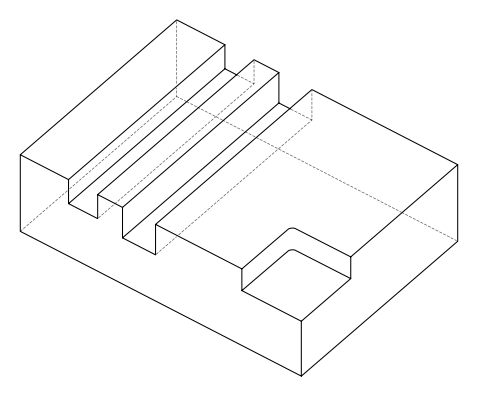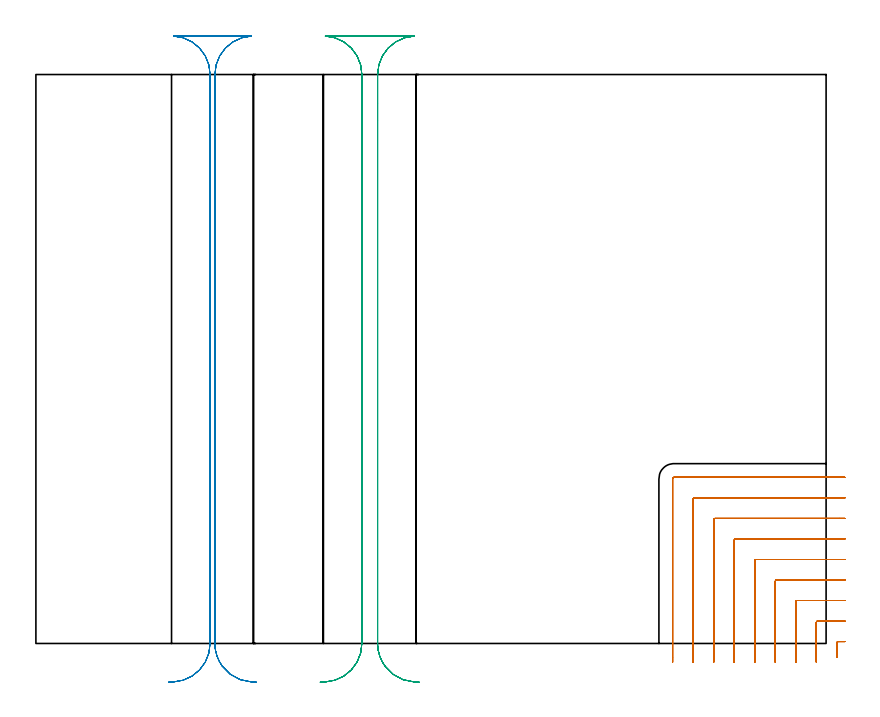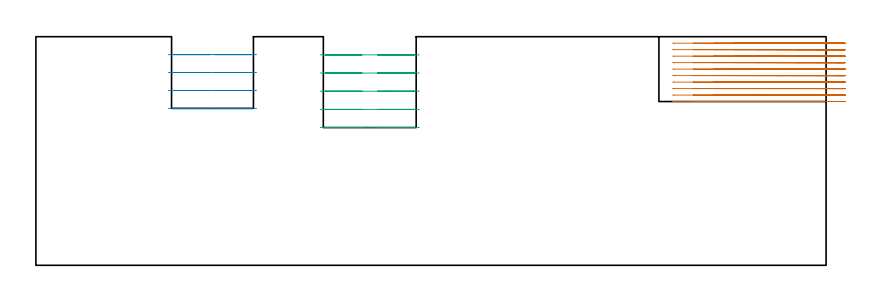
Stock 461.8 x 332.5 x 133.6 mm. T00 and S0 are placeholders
(PLAN: 3 operations, 1 tool changes, 40.6 min)
(1 MILL_CORNER_NOTCH_RECTANGULAR | CORNER_NOTCH_RECTANGULAR | NXT0201_012 | Follow Part, ap 4, ae 75% | 22.56 min | 388533 mm3)
(2 MILL_RECTANGULAR_SLOT | SLOT_RECTANGULAR | UGT0201_009 | Follow Part, ap 11.25, ae 75% | 7.95 min | 666257 mm3)
(3 MILL_RECTANGULAR_SLOT_1 | SLOT_RECTANGULAR_1 | UGT0201_009 | Follow Part, ap 11.25, ae 75% | 10.08 min | 957111 mm3)
(TOOL NXT0201_012 | ENDMILL 16mm [2P460-1600-NA 1630] | D16 FL38 Z6)
(TOOL UGT0201_009 | End Mill 45 mm | D45 FL63 Z6)
(OP 1 MILL_CORNER_NOTCH_RECTANGULAR)
G17 G21 G94 G90
T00 M6
G54
G17 G0 G90 X472.8 Y1.1 S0 M3
G43 Z143.6 H1
Z129.81
G94 G1 X469.8 F250.
X468.893 F500.
G3 X468.1 Y0.307 R0.8
G1 Y-4.931
Y-7.931 F250.
G0 Z143.6
X472.8 Y13.1
Z129.81
G1 X469.8
X456.894 F500.
G3 X456.1 Y12.306 R0.8
G1 Y-8.
Y-11. F250.
G0 Z143.6
X472.8 Y25.1
Z129.81
G1 X469.8
X444.894 F500.
G3 X444.1 Y24.306 R0.8
G1 Y-8.
Y-11. F250.
G0 Z143.6
X472.8 Y37.1
Z129.81
G1 X469.8
X432.894 F500.
G3 X432.1 Y36.306 R0.8
G1 Y-8.
Y-11. F250.
G0 Z143.6
X472.8 Y49.1
Z129.81
G1 X469.8
X420.895 F500.
G3 X420.1 Y48.305 R0.8
G1 Y-8.
Y-11. F250.
G0 Z143.6
X472.8 Y61.1
Z129.81
G1 X469.8
X408.895 F500.
G3 X408.1 Y60.305 R0.8
G1 Y-8.
Y-11. F250.
G0 Z143.6
X472.8 Y73.1
Z129.81
G1 X469.8
X396.895 F500.
G3 X396.1 Y72.305 R0.8
G1 Y-8.
Y-11. F250.
G0 Z143.6
X472.8 Y85.1
Z129.81
G1 X469.8
X384.895 F500.
G3 X384.1 Y84.305 R0.8
G1 Y-8.
Y-11. F250.
G0 Z143.6
X472.8 Y97.1
Z129.81
G1 X469.8
X372.896 F500.
G3 X372.1 Y96.304 R0.8
G1 Y-8.
Y-11. F250.
G0 Z143.6
X472.8 Y1.1
Z126.02
G1 X469.8
X468.893 F500.
G3 X468.1 Y0.307 R0.8
G1 Y-4.931
Y-7.931 F250.
G0 Z143.6
X472.8 Y13.1
Z126.02
G1 X469.8
X456.894 F500.
G3 X456.1 Y12.306 R0.8
G1 Y-8.
Y-11. F250.
G0 Z143.6
X472.8 Y25.1
Z126.02
G1 X469.8
X444.894 F500.
G3 X444.1 Y24.306 R0.8
G1 Y-8.
Y-11. F250.
G0 Z143.6
X472.8 Y37.1
Z126.02
G1 X469.8
X432.894 F500.
G3 X432.1 Y36.306 R0.8
G1 Y-8.
Y-11. F250.
G0 Z143.6
X472.8 Y49.1
Z126.02
G1 X469.8
X420.895 F500.
G3 X420.1 Y48.305 R0.8
G1 Y-8.
Y-11. F250.
G0 Z143.6
X472.8 Y61.1
Z126.02
G1 X469.8
X408.895 F500.
G3 X408.1 Y60.305 R0.8
G1 Y-8.
Y-11. F250.
G0 Z143.6
X472.8 Y73.1
Z126.02
G1 X469.8
X396.895 F500.
G3 X396.1 Y72.305 R0.8
G1 Y-8.
Y-11. F250.
G0 Z143.6
X472.8 Y85.1
Z126.02
G1 X469.8
X384.895 F500.
G3 X384.1 Y84.305 R0.8
G1 Y-8.
Y-11. F250.
G0 Z143.6
X472.8 Y97.1
Z126.02
G1 X469.8
X372.896 F500.
G3 X372.1 Y96.304 R0.8
G1 Y-8.
Y-11. F250.
G0 Z143.6
X472.8 Y1.1
Z122.23
G1 X469.8
X468.893 F500.
G3 X468.1 Y0.307 R0.8
G1 Y-4.931
Y-7.931 F250.
G0 Z143.6
X472.8 Y13.1
Z122.23
G1 X469.8
X456.894 F500.
G3 X456.1 Y12.306 R0.8
G1 Y-8.
Y-11. F250.
G0 Z143.6
X472.8 Y25.1
Z122.23
G1 X469.8
X444.894 F500.
G3 X444.1 Y24.306 R0.8
G1 Y-8.
Y-11. F250.
G0 Z143.6
X472.8 Y37.1
Z122.23
G1 X469.8
X432.894 F500.
G3 X432.1 Y36.306 R0.8
G1 Y-8.
Y-11. F250.
G0 Z143.6
X472.8 Y49.1
Z122.23
G1 X469.8
X420.895 F500.
G3 X420.1 Y48.305 R0.8
G1 Y-8.
Y-11. F250.
G0 Z143.6
X472.8 Y61.1
Z122.23
G1 X469.8
X408.895 F500.
G3 X408.1 Y60.305 R0.8
G1 Y-8.
Y-11. F250.
G0 Z143.6
X472.8 Y73.1
Z122.23
G1 X469.8
X396.895 F500.
G3 X396.1 Y72.305 R0.8
G1 Y-8.
Y-11. F250.
G0 Z143.6
X472.8 Y85.1
Z122.23
G1 X469.8
X384.895 F500.
G3 X384.1 Y84.305 R0.8
G1 Y-8.
Y-11. F250.
G0 Z143.6
X472.8 Y97.1
Z122.23
G1 X469.8
X372.896 F500.
G3 X372.1 Y96.304 R0.8
G1 Y-8.
Y-11. F250.
G0 Z143.6
X472.8 Y1.1
Z118.44
G1 X469.8
X468.893 F500.
G3 X468.1 Y0.307 R0.8
G1 Y-4.931
Y-7.931 F250.
G0 Z143.6
X472.8 Y13.1
Z118.44
G1 X469.8
X456.894 F500.
G3 X456.1 Y12.306 R0.8
G1 Y-8.
Y-11. F250.
G0 Z143.6
X472.8 Y25.1
Z118.44
G1 X469.8
X444.894 F500.
G3 X444.1 Y24.306 R0.8
G1 Y-8.
Y-11. F250.
G0 Z143.6
X472.8 Y37.1
Z118.44
G1 X469.8
X432.894 F500.
G3 X432.1 Y36.306 R0.8
G1 Y-8.
Y-11. F250.
G0 Z143.6
X472.8 Y49.1
Z118.44
G1 X469.8
X420.895 F500.
G3 X420.1 Y48.305 R0.8
G1 Y-8.
Y-11. F250.
G0 Z143.6
X472.8 Y61.1
Z118.44
G1 X469.8
X408.895 F500.
G3 X408.1 Y60.305 R0.8
G1 Y-8.
Y-11. F250.
G0 Z143.6
X472.8 Y73.1
Z118.44
G1 X469.8
X396.895 F500.
G3 X396.1 Y72.305 R0.8
G1 Y-8.
Y-11. F250.
G0 Z143.6
X472.8 Y85.1
Z118.44
G1 X469.8
X384.895 F500.
G3 X384.1 Y84.305 R0.8
G1 Y-8.
Y-11. F250.
G0 Z143.6
X472.8 Y97.1
Z118.44
G1 X469.8
X372.896 F500.
G3 X372.1 Y96.304 R0.8
G1 Y-8.
Y-11. F250.
G0 Z143.6
X472.8 Y1.1
Z114.65
G1 X469.8
X468.893 F500.
G3 X468.1 Y0.307 R0.8
G1 Y-4.931
Y-7.931 F250.
G0 Z143.6
X472.8 Y13.1
Z114.65
G1 X469.8
X456.894 F500.
G3 X456.1 Y12.306 R0.8
G1 Y-8.
Y-11. F250.
G0 Z143.6
X472.8 Y25.1
Z114.65
G1 X469.8
X444.894 F500.
G3 X444.1 Y24.306 R0.8
G1 Y-8.
Y-11. F250.
G0 Z143.6
X472.8 Y37.1
Z114.65
G1 X469.8
X432.894 F500.
G3 X432.1 Y36.306 R0.8
G1 Y-8.
Y-11. F250.
G0 Z143.6
X472.8 Y49.1
Z114.65
G1 X469.8
X420.895 F500.
G3 X420.1 Y48.305 R0.8
G1 Y-8.
Y-11. F250.
G0 Z143.6
X472.8 Y61.1
Z114.65
G1 X469.8
X408.895 F500.
G3 X408.1 Y60.305 R0.8
G1 Y-8.
Y-11. F250.
G0 Z143.6
X472.8 Y73.1
Z114.65
G1 X469.8
X396.895 F500.
G3 X396.1 Y72.305 R0.8
G1 Y-8.
Y-11. F250.
G0 Z143.6
X472.8 Y85.1
Z114.65
G1 X469.8
X384.895 F500.
G3 X384.1 Y84.305 R0.8
G1 Y-8.
Y-11. F250.
G0 Z143.6
X472.8 Y97.1
Z114.65
G1 X469.8
X372.896 F500.
G3 X372.1 Y96.304 R0.8
G1 Y-8.
Y-11. F250.
G0 Z143.6
X472.8 Y1.1
Z110.86
G1 X469.8
X468.893 F500.
G3 X468.1 Y0.307 R0.8
G1 Y-4.931
Y-7.931 F250.
G0 Z143.6
X472.8 Y13.1
Z110.86
G1 X469.8
X456.894 F500.
G3 X456.1 Y12.306 R0.8
G1 Y-8.
Y-11. F250.
G0 Z143.6
X472.8 Y25.1
Z110.86
G1 X469.8
X444.894 F500.
G3 X444.1 Y24.306 R0.8
G1 Y-8.
Y-11. F250.
G0 Z143.6
X472.8 Y37.1
Z110.86
G1 X469.8
X432.894 F500.
G3 X432.1 Y36.306 R0.8
G1 Y-8.
Y-11. F250.
G0 Z143.6
X472.8 Y49.1
Z110.86
G1 X469.8
X420.895 F500.
G3 X420.1 Y48.305 R0.8
G1 Y-8.
Y-11. F250.
G0 Z143.6
X472.8 Y61.1
Z110.86
G1 X469.8
X408.895 F500.
G3 X408.1 Y60.305 R0.8
G1 Y-8.
Y-11. F250.
G0 Z143.6
X472.8 Y73.1
Z110.86
G1 X469.8
X396.895 F500.
G3 X396.1 Y72.305 R0.8
G1 Y-8.
Y-11. F250.
G0 Z143.6
X472.8 Y85.1
Z110.86
G1 X469.8
X384.895 F500.
G3 X384.1 Y84.305 R0.8
G1 Y-8.
Y-11. F250.
G0 Z143.6
X472.8 Y97.1
Z110.86
G1 X469.8
X372.896 F500.
G3 X372.1 Y96.304 R0.8
G1 Y-8.
Y-11. F250.
G0 Z143.6
X472.8 Y1.1
Z107.07
G1 X469.8
X468.893 F500.
G3 X468.1 Y0.307 R0.8
G1 Y-4.931
Y-7.931 F250.
G0 Z143.6
X472.8 Y13.1
Z107.07
G1 X469.8
X456.894 F500.
G3 X456.1 Y12.306 R0.8
G1 Y-8.
Y-11. F250.
G0 Z143.6
X472.8 Y25.1
Z107.07
G1 X469.8
X444.894 F500.
G3 X444.1 Y24.306 R0.8
G1 Y-8.
Y-11. F250.
G0 Z143.6
X472.8 Y37.1
Z107.07
G1 X469.8
X432.894 F500.
G3 X432.1 Y36.306 R0.8
G1 Y-8.
Y-11. F250.
G0 Z143.6
X472.8 Y49.1
Z107.07
G1 X469.8
X420.895 F500.
G3 X420.1 Y48.305 R0.8
G1 Y-8.
Y-11. F250.
G0 Z143.6
X472.8 Y61.1
Z107.07
G1 X469.8
X408.895 F500.
G3 X408.1 Y60.305 R0.8
G1 Y-8.
Y-11. F250.
G0 Z143.6
X472.8 Y73.1
Z107.07
G1 X469.8
X396.895 F500.
G3 X396.1 Y72.305 R0.8
G1 Y-8.
Y-11. F250.
G0 Z143.6
X472.8 Y85.1
Z107.07
G1 X469.8
X384.895 F500.
G3 X384.1 Y84.305 R0.8
G1 Y-8.
Y-11. F250.
G0 Z143.6
X472.8 Y97.1
Z107.07
G1 X469.8
X372.896 F500.
G3 X372.1 Y96.304 R0.8
G1 Y-8.
Y-11. F250.
G0 Z143.6
X472.8 Y1.1
Z103.28
G1 X469.8
X468.893 F500.
G3 X468.1 Y0.307 R0.8
G1 Y-4.931
Y-7.931 F250.
G0 Z143.6
X472.8 Y13.1
Z103.28
G1 X469.8
X456.894 F500.
G3 X456.1 Y12.306 R0.8
G1 Y-8.
Y-11. F250.
G0 Z143.6
X472.8 Y25.1
Z103.28
G1 X469.8
X444.894 F500.
G3 X444.1 Y24.306 R0.8
G1 Y-8.
Y-11. F250.
G0 Z143.6
X472.8 Y37.1
Z103.28
G1 X469.8
X432.894 F500.
G3 X432.1 Y36.306 R0.8
G1 Y-8.
Y-11. F250.
G0 Z143.6
X472.8 Y49.1
Z103.28
G1 X469.8
X420.895 F500.
G3 X420.1 Y48.305 R0.8
G1 Y-8.
Y-11. F250.
G0 Z143.6
X472.8 Y61.1
Z103.28
G1 X469.8
X408.895 F500.
G3 X408.1 Y60.305 R0.8
G1 Y-8.
Y-11. F250.
G0 Z143.6
X472.8 Y73.1
Z103.28
G1 X469.8
X396.895 F500.
G3 X396.1 Y72.305 R0.8
G1 Y-8.
Y-11. F250.
G0 Z143.6
X472.8 Y85.1
Z103.28
G1 X469.8
X384.895 F500.
G3 X384.1 Y84.305 R0.8
G1 Y-8.
Y-11. F250.
G0 Z143.6
X472.8 Y97.1
Z103.28
G1 X469.8
X372.896 F500.
G3 X372.1 Y96.304 R0.8
G1 Y-8.
Y-11. F250.
G0 Z143.6
X472.8 Y1.1
Z99.49
G1 X469.8
X468.893 F500.
G3 X468.1 Y0.307 R0.8
G1 Y-4.931
Y-7.931 F250.
G0 Z143.6
X472.8 Y13.1
Z99.49
G1 X469.8
X456.894 F500.
G3 X456.1 Y12.306 R0.8
G1 Y-8.
Y-11. F250.
G0 Z143.6
X472.8 Y25.1
Z99.49
G1 X469.8
X444.894 F500.
G3 X444.1 Y24.306 R0.8
G1 Y-8.
Y-11. F250.
G0 Z143.6
X472.8 Y37.1
Z99.49
G1 X469.8
X432.894 F500.
G3 X432.1 Y36.306 R0.8
G1 Y-8.
Y-11. F250.
G0 Z143.6
X472.8 Y49.1
Z99.49
G1 X469.8
X420.895 F500.
G3 X420.1 Y48.305 R0.8
G1 Y-8.
Y-11. F250.
G0 Z143.6
X472.8 Y61.1
Z99.49
G1 X469.8
X408.895 F500.
G3 X408.1 Y60.305 R0.8
G1 Y-8.
Y-11. F250.
G0 Z143.6
X472.8 Y73.1
Z99.49
G1 X469.8
X396.895 F500.
G3 X396.1 Y72.305 R0.8
G1 Y-8.
Y-11. F250.
G0 Z143.6
X472.8 Y85.1
Z99.49
G1 X469.8
X384.895 F500.
G3 X384.1 Y84.305 R0.8
G1 Y-8.
Y-11. F250.
G0 Z143.6
X472.8 Y97.1
Z99.49
G1 X469.8
X372.896 F500.
G3 X372.1 Y96.304 R0.8
G1 Y-8.
Y-11. F250.
G0 Z143.6
X472.8 Y1.1
Z95.7
G1 X469.8
X468.893 F500.
G3 X468.1 Y0.307 R0.8
G1 Y-4.931
Y-7.931 F250.
G0 Z143.6
X472.8 Y13.1
Z95.7
G1 X469.8
X456.894 F500.
G3 X456.1 Y12.306 R0.8
G1 Y-8.
Y-11. F250.
G0 Z143.6
X472.8 Y25.1
Z95.7
G1 X469.8
X444.894 F500.
G3 X444.1 Y24.306 R0.8
G1 Y-8.
Y-11. F250.
G0 Z143.6
X472.8 Y37.1
Z95.7
G1 X469.8
X432.894 F500.
G3 X432.1 Y36.306 R0.8
G1 Y-8.
Y-11. F250.
G0 Z143.6
X472.8 Y49.1
Z95.7
G1 X469.8
X420.895 F500.
G3 X420.1 Y48.305 R0.8
G1 Y-8.
Y-11. F250.
G0 Z143.6
X472.8 Y61.1
Z95.7
G1 X469.8
X408.895 F500.
G3 X408.1 Y60.305 R0.8
G1 Y-8.
Y-11. F250.
G0 Z143.6
X472.8 Y73.1
Z95.7
G1 X469.8
X396.895 F500.
G3 X396.1 Y72.305 R0.8
G1 Y-8.
Y-11. F250.
G0 Z143.6
X472.8 Y85.1
Z95.7
G1 X469.8
X384.895 F500.
G3 X384.1 Y84.305 R0.8
G1 Y-8.
Y-11. F250.
G0 Z143.6
X472.8 Y97.1
Z95.7
G1 X469.8
X372.896 F500.
G3 X372.1 Y96.304 R0.8
G1 Y-8.
Y-11. F250.
G0 Z143.6
M5
M2
(OP 2 MILL_RECTANGULAR_SLOT)
G17 G21 G94 G90
T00 M6
G54
G17 G0 G90 X128.935 Y-22.625 S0 M3
G43 Z143.6 H0
Z123.125
G94 G1 X125.939 Y-22.47 F250.
G2 X108.923 Y-13.261 R22.5 F500.
X104.987 Y-4.157 R22.5 F436.
X104.6 Y0. R22.5 F358.
G1 Y305.819
Y315.819 F499.
Y332.5 F500.
G2 X125.939 Y354.97 R22.5
G1 Y355.
X80.461
Y354.97
G2 X101.8 Y332.5 R22.5
G1 Y0.
G2 X80.462 Y-22.47 R22.5
G1 X77.466 Y-22.625 F250.
G0 X128.935 Z112.65
G1 X125.939 Y-22.47
G2 X108.923 Y-13.261 R22.5 F500.
X104.987 Y-4.157 R22.5 F436.
X104.6 Y0. R22.5 F358.
G1 Y305.819
Y315.819 F499.
Y332.5 F500.
G2 X125.939 Y354.97 R22.5
G1 Y355.
X80.461
Y354.97
G2 X101.8 Y332.5 R22.5
G1 Y0.
G2 X80.461 Y-22.47 R22.5
G1 X77.465 Y-22.625 F250.
G0 X128.935 Z102.175
G1 X125.939 Y-22.47
G2 X108.923 Y-13.261 R22.5 F500.
X104.987 Y-4.157 R22.5 F436.
X104.6 Y0. R22.5 F358.
G1 Y305.819
Y315.819 F499.
Y332.5 F500.
G2 X125.939 Y354.97 R22.5
G1 Y355.
X80.461
Y354.97
G2 X101.8 Y332.5 R22.5
G1 Y0.
G2 X80.461 Y-22.47 R22.5
G1 X77.465 Y-22.625 F250.
G0 X128.935 Z91.7
G1 X125.939 Y-22.47
G2 X108.923 Y-13.261 R22.5 F500.
X104.987 Y-4.157 R22.5 F403.
X104.6 Y0. R22.5 F336.
G1 Y305.819
Y315.819 F458.
Y332.5 F500.
G2 X125.939 Y354.97 R22.5
G1 Y355.
X80.461
Y354.97
G2 X101.8 Y332.5 R22.5
G1 Y0.
G2 X80.461 Y-22.47 R22.5
G1 X77.465 Y-22.625 F250.
G0 Z143.6
M5
M2
(OP 3 MILL_RECTANGULAR_SLOT_1)
G17 G21 G94 G90
T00 M6
G54
G17 G0 G90 X224.035 Y-22.625 S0 M3
G43 Z143.6 H0
Z122.98
G94 G1 X221.039 Y-22.47 F250.
G2 X204.023 Y-13.261 R22.5 F500.
X200.087 Y-4.157 R22.5 F428.
X199.7 Y0. R22.5 F355.
G1 Y305.819
Y315.819 F494.
Y332.5 F500.
G2 X221.039 Y354.97 R22.5
G1 Y355.
X169.162
Y354.97
G2 X190.5 Y332.5 R22.5
G1 Y0.
G2 X169.161 Y-22.47 R22.5
G1 X166.165 Y-22.625 F250.
G0 X224.035 Z112.36
G1 X221.039 Y-22.47
G2 X204.023 Y-13.261 R22.5 F500.
X200.087 Y-4.157 R22.5 F428.
X199.7 Y0. R22.5 F355.
G1 Y305.819
Y315.819 F494.
Y332.5 F500.
G2 X221.038 Y354.97 R22.5
G1 Y355.
X169.162
Y354.97
G2 X190.5 Y332.5 R22.5
G1 Y0.
G2 X169.162 Y-22.47 R22.5
G1 X166.166 Y-22.625 F250.
G0 X224.035 Z101.74
G1 X221.039 Y-22.47
G2 X204.023 Y-13.261 R22.5 F500.
X200.087 Y-4.157 R22.5 F403.
X199.7 Y0. R22.5 F336.
G1 Y305.819
Y315.819 F458.
Y332.5 F500.
G2 X221.039 Y354.97 R22.5
G1 Y355.
X169.162
Y354.97
G2 X190.5 Y332.5 R22.5
G1 Y0.
G2 X169.161 Y-22.47 R22.5
G1 X166.165 Y-22.625 F250.
G0 X224.035 Z91.12
G1 X221.039 Y-22.47
G2 X204.023 Y-13.261 R22.5 F500.
X200.087 Y-4.157 R22.5 F428.
X199.7 Y0. R22.5 F355.
G1 Y305.819
Y315.819 F494.
Y332.5 F500.
G2 X221.039 Y354.97 R22.5
G1 Y355.
X169.162
Y354.97
G2 X190.5 Y332.5 R22.5
G1 Y0.
G2 X169.161 Y-22.47 R22.5
G1 X166.165 Y-22.625 F250.
G0 X224.035 Z80.5
G1 X221.039 Y-22.47
G2 X204.023 Y-13.261 R22.5 F500.
X200.087 Y-4.157 R22.5 F403.
X199.7 Y0. R22.5 F336.
G1 Y305.819
Y315.819 F458.
Y332.5 F500.
G2 X221.039 Y354.97 R22.5
G1 Y355.
X169.162
Y354.97
G2 X190.5 Y332.5 R22.5
G1 Y0.
G2 X169.161 Y-22.47 R22.5
G1 X166.165 Y-22.625 F250.
G0 Z143.6
M5
M2
